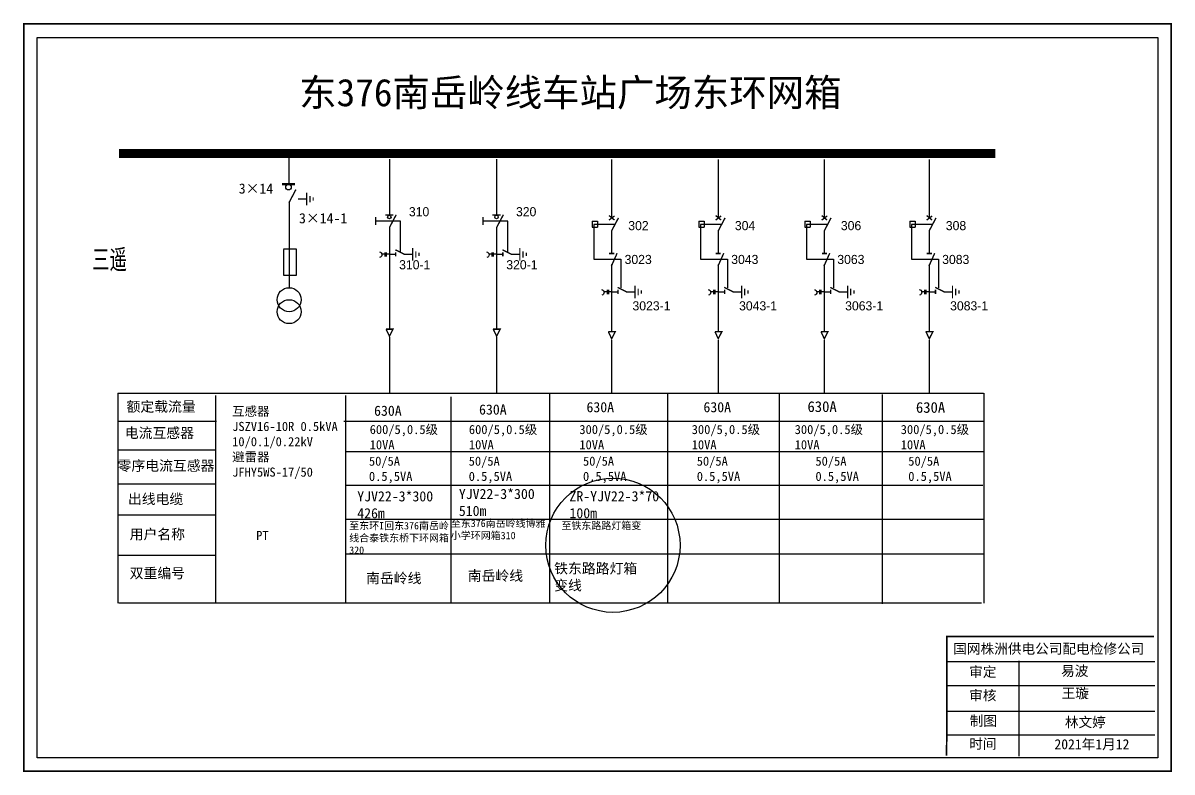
# Model space of a CAD drawing. Extents: x -16 to 389, y -208 to -23.
# Drawn here: x 262.9 to 388.6, y -105.2 to -23.4 of the extents above; entities that cross this region are included whole.
import ezdxf

# ---------------------------------------------------------------- set-up
doc = ezdxf.new("R2010")
doc.units = 0
doc.header["$LTSCALE"] = 0.774411
doc.linetypes.add('ACAD_ISO02W100', pattern=[15, 12, -3])
doc.linetypes.add('CENTER', pattern=[50.8, 31.75, -6.35, 6.35, -6.35])
doc.layers.get('0').update_dxf_attribs({"linetype": 'CONTINUOUS'})
doc.layers.add('2', color=7, linetype='CONTINUOUS')
doc.layers.add('3', color=7, linetype='CONTINUOUS')
doc.styles.add('hztxt_txtstyle_0.00_0_0', font='simkai.ttf')
doc.styles.add('hztxt_txtstyle_1.80_0_0', font='', dxfattribs={"height": 1.8, "bigfont": 'hztxt.shx'})
doc.styles.add('hztxt_txtstyle_2.70_0_0', font='simkai.ttf', dxfattribs={"height": 2.7})
doc.styles.add('字体', font='', dxfattribs={"height": 2.5})
doc.styles.add('宋体', font='')
doc.styles.get('hztxt_txtstyle_1.80_0_0').set_extended_font_data('hztxt')
doc.styles.get('字体').set_extended_font_data('SimSun')
doc.styles.get('宋体').set_extended_font_data('SimSun')

# ---------------------------------------------------------------- blocks, each defined once
blk = doc.blocks.new('JD')
for points in [[(-2, 0.2), (-2, -0.2), (2, 0.2), (2, -0.2)], [(1, -1.2), (1, -0.8), (-1, -1.2), (-1, -0.8)], [(-0.5, -1.8), (-0.5, -2.2), (0.5, -1.8), (0.5, -2.2)]]:
    blk.add_trace(points)

msp = doc.modelspace()

# ---------------------------------------------------------------- linework, layer by layer
at = {"color": 0}
for p, q in [((292, -37.63), (292, -40.92)), ((302.98, -38.23), (302.98, -44.34)), ((314.7, -38.23), (314.7, -44.34)), ((327.29, -38.27), (327.29, -44.68)), ((338.95, -38.27), (338.95, -44.68)), ((350.55, -38.27), (350.55, -44.68)), ((362.02, -38.27), (362.02, -44.68)), ((293, -42.58), (293.94, -42.58)), ((292.01, -42.95), (292.01, -52.28)), ((325.16, -45.03), (325.76, -45.03)), ((325.16, -45.03), (325.16, -45.69)), ((325.76, -45.03), (325.76, -45.69)), ((336.82, -45.03), (337.42, -45.03)), ((336.82, -45.03), (336.82, -45.69)), ((337.42, -45.03), (337.42, -45.69)), ((348.42, -45.03), (349.01, -45.03)), ((348.42, -45.03), (348.42, -45.69)), ((349.01, -45.03), (349.01, -45.69)), ((359.89, -45.03), (360.49, -45.03)), ((359.89, -45.03), (359.89, -45.69)), ((360.49, -45.03), (360.49, -45.69)), ((302.98, -45.71), (302.98, -56.81)), ((314.7, -45.71), (314.7, -56.81)), ((325.16, -45.69), (325.76, -45.69)), ((327.29, -46.05), (327.29, -48.52)), ((336.82, -45.69), (337.42, -45.69)), ((338.95, -46.05), (338.95, -48.52)), ((348.42, -45.69), (349.01, -45.69)), ((350.55, -46.05), (350.55, -48.52)), ((359.89, -45.69), (360.49, -45.69)), ((362.02, -46.05), (362.02, -48.52)), ((302.98, -48.65), (303.67, -48.65)), ((304.58, -48.64), (305.52, -48.64)), ((314.7, -48.65), (315.39, -48.65)), ((316.3, -48.64), (317.24, -48.64)), ((327.29, -49.76), (327.29, -57.07)), ((338.95, -49.76), (338.95, -57.07)), ((350.55, -49.76), (350.55, -57.07)), ((362.02, -49.76), (362.02, -57.07)), ((327.29, -52.76), (327.98, -52.76)), ((328.88, -52.74), (329.82, -52.74)), ((338.95, -52.76), (339.64, -52.76)), ((340.54, -52.74), (341.48, -52.74)), ((350.55, -52.76), (351.24, -52.76)), ((352.14, -52.74), (353.08, -52.74)), ((362.02, -52.76), (362.71, -52.76)), ((363.62, -52.74), (364.56, -52.74)), ((284.06, -66.91), (273.35, -66.91)), ((284.02, -70.06), (273.31, -70.06)), ((284.02, -73.77), (273.31, -73.77)), ((283.98, -77.16), (273.27, -77.16)), ((284.02, -81.57), (273.31, -81.57))]:
    msp.add_line(p, q, dxfattribs=at)
at = {"color": 0, "linetype": 'ACAD_ISO02W100'}
for p, q in [((327.59, -45.38), (325.35, -45.38)), ((325.35, -45.38), (325.35, -49.19)), ((339.25, -45.38), (337.01, -45.38)), ((337.01, -45.38), (337.01, -49.19)), ((350.85, -45.38), (348.61, -45.38)), ((348.61, -45.38), (348.61, -49.19)), ((362.32, -45.38), (360.08, -45.38)), ((360.08, -45.38), (360.08, -49.19)), ((325.35, -49.19), (328.3, -49.19)), ((328.3, -49.19), (328.3, -52.33)), ((337.01, -49.19), (339.96, -49.19)), ((339.96, -49.19), (339.96, -52.33)), ((348.61, -49.19), (351.56, -49.19)), ((351.56, -49.19), (351.56, -52.33)), ((360.08, -49.19), (363.04, -49.19)), ((363.04, -49.19), (363.04, -52.33))]:
    msp.add_line(p, q, dxfattribs=at)
at = {"color": 0, "linetype": 'CENTER'}
for p, q in [((302.99, -57.71), (302.99, -63.84)), ((314.71, -57.71), (314.71, -63.84)), ((327.29, -58.05), (327.29, -63.81)), ((338.95, -58.05), (338.95, -63.81)), ((350.55, -58.05), (350.55, -63.81)), ((362.03, -58.05), (362.03, -63.81))]:
    msp.add_line(p, q, dxfattribs=at)
at = {"color": 0, "linetype": 'Continuous'}
for p, q in [((273.29, -63.83), (367.95, -63.83)), ((273.33, -86.77), (273.33, -63.83)), ((283.96, -64.08), (283.96, -86.77)), ((298.17, -64.08), (298.17, -86.77)), ((320.51, -63.87), (320.51, -86.77)), ((333.41, -63.87), (333.41, -86.77)), ((345.61, -63.89), (345.61, -86.78)), ((356.87, -63.96), (356.87, -86.86)), ((368.01, -63.84), (368.01, -86.79)), ((309.69, -64.23), (309.69, -86.75)), ((298, -66.89), (367.99, -66.89)), ((298.17, -70.19), (368.01, -70.19)), ((298.17, -73.87), (367.89, -73.87)), ((298.17, -77.6), (368.08, -77.6)), ((298.17, -81.39), (367.99, -81.39)), ((367.74, -86.77), (273.41, -86.77)), ((363.94, -93.17), (386.7, -93.17)), ((371.84, -93.1), (371.84, -103.51)), ((363.94, -95.77), (386.7, -95.77)), ((363.94, -98.59), (386.7, -98.59)), ((363.94, -101.18), (386.7, -101.18))]:
    msp.add_line(p, q, dxfattribs=at)
at = {"color": 0, "linetype": 'Continuous', "const_width": 0.182}
msp.add_lwpolyline([(263, -23.45), (388.49, -23.45), (388.49, -105.15), (263, -105.15)], close=True, dxfattribs=at)
at = {"color": 0, "linetype": 'Continuous'}
msp.add_lwpolyline([(264.48, -24.93), (387.01, -24.93), (387.01, -103.68), (264.48, -103.68)], close=True, dxfattribs=at)
at = {"color": 0}
for points, const_width in [([(273.41, -37.63), (369.25, -37.63)], 0.998), ([(291.25, -40.97), (292.65, -40.97)], 0.238), ([(292.01, -42.99), (292.76, -41.57)], 0.15), ([(302.54, -44.36), (303.42, -44.36)], 0.15), ([(302.98, -45.74), (303.73, -44.32)], 0.15), ([(314.26, -44.36), (315.14, -44.36)], 0.15), ([(314.7, -45.74), (315.45, -44.32)], 0.15), ([(327, -44.91), (327.61, -44.45)], 0.15), ([(327.01, -44.41), (327.6, -44.9)], 0.15), ([(327.29, -46.08), (328.04, -44.66)], 0.15), ([(338.67, -44.41), (339.26, -44.9)], 0.15), ([(338.66, -44.91), (339.27, -44.45)], 0.15), ([(338.95, -46.08), (339.7, -44.66)], 0.15), ([(350.27, -44.41), (350.85, -44.9)], 0.15), ([(350.26, -44.91), (350.87, -44.45)], 0.15), ([(350.55, -46.08), (351.29, -44.66)], 0.15), ([(361.74, -44.91), (362.35, -44.45)], 0.15), ([(361.74, -44.41), (362.33, -44.9)], 0.15), ([(362.02, -46.08), (362.77, -44.66)], 0.15), ([(303.64, -48.16), (304.63, -48.65)], 0.15), ([(303.67, -48.42), (303.67, -48.88)], 0.15), ([(315.35, -48.16), (316.35, -48.65)], 0.15), ([(315.39, -48.42), (315.39, -48.88)], 0.15), ([(327.02, -48.56), (327.58, -48.56)], 0.15), ([(327.26, -49.94), (327.89, -48.53)], 0.15), ([(338.68, -48.56), (339.23, -48.56)], 0.15), ([(338.92, -49.94), (339.55, -48.53)], 0.15), ([(350.28, -48.56), (350.83, -48.56)], 0.15), ([(350.51, -49.94), (351.14, -48.53)], 0.15), ([(361.75, -48.56), (362.31, -48.56)], 0.15), ([(361.99, -49.94), (362.62, -48.53)], 0.15), ([(327.94, -52.26), (328.94, -52.76)], 0.15), ([(327.98, -52.53), (327.98, -52.99)], 0.15), ([(339.6, -52.26), (340.6, -52.76)], 0.15), ([(339.64, -52.53), (339.64, -52.99)], 0.15), ([(351.2, -52.26), (352.2, -52.76)], 0.15), ([(351.24, -52.53), (351.24, -52.99)], 0.15), ([(362.68, -52.26), (363.67, -52.76)], 0.15), ([(362.71, -52.53), (362.71, -52.99)], 0.15), ([(302.62, -56.83), (303.38, -56.83), (302.99, -57.6), (302.62, -56.82)], 0.15), ([(314.33, -56.83), (315.1, -56.83), (314.71, -57.6), (314.34, -56.82)], 0.15), ([(326.92, -57.11), (327.68, -57.11), (327.29, -57.88), (326.93, -57.1)], 0.15), ([(338.58, -57.11), (339.34, -57.11), (338.95, -57.88), (338.59, -57.1)], 0.15), ([(350.18, -57.11), (350.94, -57.11), (350.55, -57.88), (350.19, -57.1)], 0.15), ([(361.65, -57.11), (362.42, -57.11), (362.03, -57.88), (361.66, -57.1)], 0.15)]:
    msp.add_lwpolyline(points, dxfattribs=dict(at, const_width=const_width))
for points in [[(301.47, -44.59), (301.47, -45.42)], [(313.19, -44.59), (313.19, -45.42)], [(291.42, -48.12), (291.42, -50.92), (292.81, -50.92), (292.81, -48.09), (291.42, -48.09)], [(302.48, -48.65), (302.16, -48.65)], [(302.48, -48.44), (302.48, -48.89)], [(302.62, -48.44), (302.62, -48.89)], [(302.98, -48.65), (302.62, -48.65)], [(314.2, -48.65), (313.88, -48.65)], [(314.2, -48.44), (314.2, -48.89)], [(314.34, -48.44), (314.34, -48.89)], [(314.7, -48.65), (314.34, -48.65)], [(326.79, -52.75), (326.47, -52.75)], [(326.79, -52.54), (326.79, -53)], [(326.93, -52.54), (326.93, -53)], [(327.29, -52.75), (326.93, -52.75)], [(338.44, -52.75), (338.13, -52.75)], [(338.44, -52.54), (338.44, -53)], [(338.58, -52.54), (338.58, -53)], [(338.95, -52.75), (338.58, -52.75)], [(350.04, -52.75), (349.73, -52.75)], [(350.04, -52.54), (350.04, -53)], [(350.18, -52.54), (350.18, -53)], [(350.54, -52.75), (350.18, -52.75)], [(361.52, -52.75), (361.2, -52.75)], [(361.52, -52.54), (361.52, -53)], [(361.66, -52.54), (361.66, -53)], [(362.02, -52.75), (361.66, -52.75)]]:
    msp.add_lwpolyline(points, dxfattribs=at)
at = {"color": 0, "linetype": 'ACAD_ISO02W100'}
for points in [[(304.21, -48.42), (304.21, -45.01), (301.47, -45.01)], [(315.93, -48.42), (315.93, -45.01), (313.19, -45.01)]]:
    msp.add_lwpolyline(points, dxfattribs=at)
at = {"color": 0}
for points in [[(301.9, -48.39, -0.877934), (301.91, -49)], [(313.61, -48.39, -0.877934), (313.63, -49)], [(326.2, -52.49, -0.877934), (326.21, -53.1)], [(337.86, -52.49, -0.877934), (337.87, -53.1)], [(349.46, -52.49, -0.877934), (349.47, -53.1)], [(360.93, -52.49, -0.877934), (360.95, -53.1)]]:
    msp.add_lwpolyline(points, format="xyb", dxfattribs=at)
at = {"color": 0, "linetype": 'Continuous', "const_width": 0.182}
for points in [[(363.86, -90.42), (386.61, -90.42)], [(363.94, -90.53), (363.93, -103.47)]]:
    msp.add_lwpolyline(points, dxfattribs=at)
at = {"color": 0}
for centre, radius in [((291.95, -41.3), 0.305), ((302.98, -44.57), 0.192), ((314.7, -44.57), 0.192)]:
    msp.add_circle(centre, radius, dxfattribs=at)
at = {"color": 1, "linetype": 'Continuous'}
msp.add_circle((327.43, -80.45), 7.34, dxfattribs=at)
at = {"layer": '2', "color": 0}
for centre in [(292.02, -53.61), (292.02, -54.92)]:
    msp.add_circle(centre, 1.31, dxfattribs=at)

# ---------------------------------------------------------------- block references
at = {"color": 0, "xscale": 0.3494655254594932, "yscale": 0.3494655254594932, "zscale": 0.3494655254595134, "rotation": 90}
for p in [(293.95, -42.61), (305.53, -48.66), (317.25, -48.66), (329.84, -52.77), (341.5, -52.77), (353.09, -52.77), (364.57, -52.77)]:
    msp.add_blockref('JD', p, dxfattribs=at)

# ---------------------------------------------------------------- texts
at = {"color": 0, "linetype": 'Continuous', "style": 'hztxt_txtstyle_2.70_0_0'}
for s, p in [('3×14', (286.51, -42.01)), ('3×14-1', (293.1, -45.26))]:
    msp.add_text(s, height=1.109, dxfattribs=at).set_placement(p)
at = {"color": 0, "style": 'hztxt_txtstyle_1.80_0_0'}
for s, p in [('310', (305.12, -44.49)), ('320', (316.83, -44.49)), ('302', (329.11, -46.01)), ('304', (340.77, -46.01)), ('306', (352.36, -46.01)), ('308', (363.84, -46.01)), ('3023', (328.71, -49.71)), ('3043', (340.37, -49.71)), ('3063', (351.97, -49.71)), ('3083', (363.44, -49.71)), ('310-1', (304.05, -50.29)), ('320-1', (315.77, -50.29)), ('3023-1', (329.57, -54.78)), ('3043-1', (341.23, -54.78)), ('3063-1', (352.83, -54.78)), ('3083-1', (364.31, -54.78))]:
    msp.add_text(s, height=0.998, dxfattribs=at).set_placement(p)
at = {"color": 0, "linetype": 'Continuous', "attachment_point": 1}
for s, insert, char_height, width, style in [('东376南岳岭线车站广场东环网箱', (293.11, -29.46), 3, 92.0025, '字体'), ('{\\fSimSun|b0|i0|c134|p2;额定载流量}', (274.24, -64.74), 1.1094, 17.8852, 'hztxt_txtstyle_2.70_0_0'), ('\\A1;{\\fSimSun|b0|i0|c134|p2;互感器\\PJSZV16-10R 0.5kVA\\P10/0.1/0.22kV\\P避雷器\\PJFHY5WS-17/50}', (285.79, -65.3), 0.9985, 18.4113, 'hztxt_txtstyle_2.70_0_0'), ('{\\fSimSun|b0|i0|c134|p2;630A}', (301.31, -65.19), 1.1094, 17.8852, 'hztxt_txtstyle_2.70_0_0'), ('{\\fSimSun|b0|i0|c134|p2;630A}', (312.79, -65.06), 1.1094, 17.8852, 'hztxt_txtstyle_2.70_0_0'), ('{\\fSimSun|b0|i0|c134|p2;630A}', (324.54, -64.8), 1.1094, 17.8852, 'hztxt_txtstyle_2.70_0_0'), ('{\\fSimSun|b0|i0|c134|p2;630A}', (337.33, -64.8), 1.1094, 17.8852, 'hztxt_txtstyle_2.70_0_0'), ('{\\fSimSun|b0|i0|c134|p2;630A}', (348.71, -64.71), 1.1757, 9.454, 'hztxt_txtstyle_0.00_0_0'), ('{\\fSimSun|b0|i0|c134|p2;630A}', (360.57, -64.8), 1.1757, 9.454, 'hztxt_txtstyle_0.00_0_0'), ('{\\fSimSun|b0|i0|c134|p2;电流互感器}', (274.05, -67.62), 1.1094, 17.8852, 'hztxt_txtstyle_2.70_0_0'), ('\\A1;{\\fSimSun|b0|i0|c134|p2;600/5,0.5级\\P10VA}', (300.83, -67.3), 0.9985, 18.4113, 'hztxt_txtstyle_2.70_0_0'), ('\\A1;{\\fSimSun|b0|i0|c134|p2;600/5,0.5级\\P10VA}', (311.68, -67.3), 0.9985, 18.4113, 'hztxt_txtstyle_2.70_0_0'), ('\\A1;{\\fSimSun|b0|i0|c134|p2;300/5,0.5级\\P10VA}', (323.76, -67.3), 0.9985, 18.4113, 'hztxt_txtstyle_2.70_0_0'), ('\\A1;{\\fSimSun|b0|i0|c134|p2;300/5,0.5级\\P10VA}', (336.05, -67.3), 0.9985, 18.4113, 'hztxt_txtstyle_2.70_0_0'), ('\\A1;{\\fSimSun|b0|i0|c134|p2;300/5,0.5级\\P10VA}', (347.31, -67.3), 0.9985, 18.4113, 'hztxt_txtstyle_2.70_0_0'), ('\\A1;{\\fSimSun|b0|i0|c134|p2;300/5,0.5级\\P10VA}', (358.91, -67.3), 0.9985, 18.4113, 'hztxt_txtstyle_2.70_0_0'), ('{\\fSimSun|b0|i0|c134|p2;零序电流互感器}', (273.26, -71.2), 1.1094, 17.8852, 'hztxt_txtstyle_2.70_0_0'), ('{\\fSimSun|b0|i0|c134|p2;50/5A\\P0.5,5VA}', (300.75, -70.76), 0.9985, 17.8852, 'hztxt_txtstyle_2.70_0_0'), ('{\\fSimSun|b0|i0|c134|p2;50/5A\\P0.5,5VA}', (311.66, -70.76), 0.9985, 17.8852, 'hztxt_txtstyle_2.70_0_0'), ('{\\fSimSun|b0|i0|c134|p2;50/5A\\P0.5,5VA}', (324.16, -70.76), 0.9985, 17.8852, 'hztxt_txtstyle_2.70_0_0'), ('{\\fSimSun|b0|i0|c134|p2;50/5A\\P0.5,5VA}', (336.6, -70.76), 0.9985, 17.8852, 'hztxt_txtstyle_2.70_0_0'), ('{\\fSimSun|b0|i0|c134|p2;50/5A\\P0.5,5VA}', (349.58, -70.76), 0.9985, 17.8852, 'hztxt_txtstyle_2.70_0_0'), ('{\\fSimSun|b0|i0|c134|p2;50/5A\\P0.5,5VA}', (359.73, -70.76), 0.9985, 17.8852, 'hztxt_txtstyle_2.70_0_0'), ('{\\fSimSun|b0|i0|c134|p2;出线电缆}', (274.39, -74.84), 1.1094, 17.8852, 'hztxt_txtstyle_2.70_0_0'), ('{\\fSimSun|b0|i0|c134|p2;YJV22-3*300\\P426m}', (299.47, -74.55), 1.1094, 17.8852, 'hztxt_txtstyle_2.70_0_0'), ('{\\fSimSun|b0|i0|c134|p2;YJV22-3*300\\P510m}', (310.58, -74.29), 1.1094, 17.8852, 'hztxt_txtstyle_2.70_0_0'), ('{\\fSimSun|b0|i0|c134|p2;ZR-YJV22-3*70\\P100m}', (322.68, -74.54), 1.1094, 17.8852, 'hztxt_txtstyle_2.70_0_0'), ('\\A1;{\\fSimSun|b0|i0|c134|p2;至\\A0;东环I回东376南岳岭线合泰铁东桥下环网箱\\P320}', (298.59, -77.92), 0.8, 11.2806, 'hztxt_txtstyle_2.70_0_0'), ('\\A1;{\\fSimSun|b0|i0|c134|p2;至\\A0;东376南岳岭线博雅小学环网箱310}', (309.7, -77.66), 0.8, 11.2806, 'hztxt_txtstyle_2.70_0_0'), ('\\A1;{\\fSimSun|b0|i0|c134|p2;至\\A0;铁东路路灯箱变}', (321.8, -77.91), 0.8, 11.2806, 'hztxt_txtstyle_2.70_0_0'), ('{\\fSimSun|b0|i0|c134|p2;用户名称}', (274.58, -78.69), 1.1094, 17.8852, 'hztxt_txtstyle_2.70_0_0'), ('{\\fSimSun|b0|i0|c134|p2;PT}', (288.41, -78.89), 1.0024, 7.7986, 'hztxt_txtstyle_0.00_0_0'), ('{\\fSimSun|b0|i0|c134|p2;双重编号}', (274.58, -82.95), 1.1094, 17.8852, 'hztxt_txtstyle_2.70_0_0'), ('{\\fSimSun|b0|i0|c134|p2;铁东路路灯箱变线}', (321.01, -82.43), 1.1094, 9.6036, 'hztxt_txtstyle_2.70_0_0'), ('{\\fSimSun|b0|i0|c134|p2;南岳岭线}', (300.44, -83.49), 1.1094, 9.6036, 'hztxt_txtstyle_2.70_0_0'), ('{\\fSimSun|b0|i0|c134|p2;南岳岭线}', (311.56, -83.23), 1.1094, 9.6036, 'hztxt_txtstyle_2.70_0_0'), ('国网株洲供电公司配电检修公司', (364.65, -91.22), 1.0944, 29.9201, '字体'), ('\\f\uffbfﾬￌﾣﾤ_GB2312|b0|i0|c134|p49;审定', (366.39, -93.74), 1.0944, 8.5588, '字体'), ('易波', (376.45, -93.64), 1.094, 8.5588, '字体'), ('\\f\uffbfﾬￌﾣﾤ_GB2312|b0|i0|c134|p49;审核', (366.39, -96.32), 1.0944, 8.5588, '字体'), ('王璇', (376.51, -96.08), 1.094, 8.5588, '字体'), ('\\f\uffbfﾬￌﾣﾤ_GB2312|b0|i0|c134|p49;制图', (366.45, -99.1), 1.0944, 8.5588, '字体'), ('林文婷', (376.86, -99.25), 1.094, 8.5588, '字体'), ('\\f\uffbfﾬￌﾣﾤ_GB2312|b0|i0|c134|p49;时间', (366.39, -101.61), 1.0944, 8.5588, '字体'), ('2021年1月12', (375.72, -101.66), 1.094, 16.0081, '字体')]:
    msp.add_mtext(s, dxfattribs=dict(at, insert=insert, char_height=char_height, width=width, style=style))
at = {"layer": '3', "color": 0, "style": '宋体', "width": 0.65}
msp.add_text('三遥', height=2.143, dxfattribs=at).set_placement((270.48, -50.28, -0.03))

doc.saveas('drawing.dxf')
